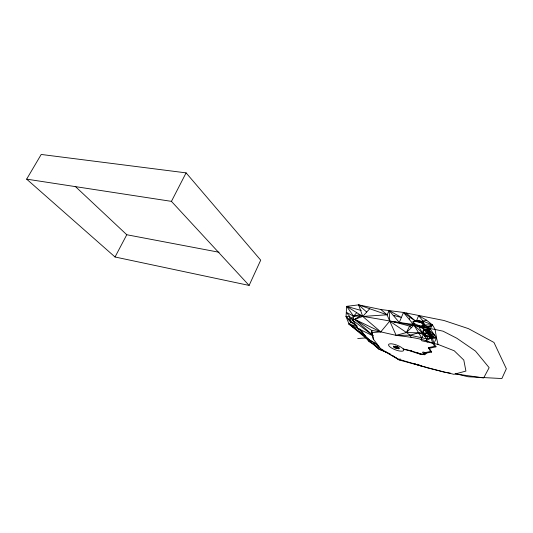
<?xml version="1.0" encoding="UTF-8"?>
<svg xmlns="http://www.w3.org/2000/svg" width="533" height="533" viewBox="0 0 533 533"><rect width="100%" height="100%" fill="white"/><g stroke="black" fill="none" stroke-linecap="round" stroke-linejoin="round"><path stroke-width="0.8" d="M368.889 340.6L349.008 324.071L346.07 316.575L346.637 306.348L358.616 304.869L380.829 309.513L403.474 312.451L443.929 320.486L468.467 328.648L493.958 342.446L506.35 368.763L501.873 378.543L468.067 376.751L455.242 373.633M422.589 325.85L424.135 326.009L422.662 326.323L422.609 327.435L423.115 326.083L422.776 327.149L428.372 328.355L428.712 327.282L428.212 328.648L429.225 330.313L434.735 335.344L432.27 337.789L433.955 343.499L435.994 346.816L434.628 346.297L432.729 343.219L430.884 337.509L426.94 333.292L421.496 326.083L424.075 325.37L420.963 322.625L421.03 321.426L415.593 320.779L412.935 321.885C416.54 326.616 422.889 325.77 427.952 326.836M398.591 348.335L398.917 347.689L398.877 348.649L398.684 348.342M383.247 350.234L369.269 341.726L361.547 331.659L357.936 328.448L352.933 320.413L353.632 316.209L356.724 312.678M427.459 342.033L426.18 340.554L427.926 336.456L425.121 336.729L423.595 333.165L423.768 328.761M424.801 330.527L426.127 329.374M426.107 329.334L426 329.661L429.225 330.313L432.456 338.342L436.514 337.842L438.013 344.411L454.249 350.787L463.797 360.068L465.922 371.068L453.929 374.333L428.299 368.083L397.991 359.029L381.095 349.448L373.307 339.055L371.614 330.387L354.705 319.327L362.733 316.442L387.085 314.803L389.177 310.599L401.376 317.481L393.241 315.363L394.84 315.749M427.406 328.101L427.886 326.816L432.516 324.963L435.321 329.687M426.993 329.754L430.311 333.132L406.466 332.539L396.152 335.357L380.769 331.886L371.614 330.387L373.307 339.055M353.919 319.28L351.26 318.374L346.31 312.305L353.632 316.209L360.288 315.909L362.733 316.442C387.005 320.133 411.043 325.137 435.101 329.467L436.514 337.842L430.884 337.509L427.826 332.998L427.153 329.914M428.246 328.328L428.585 327.255L424.541 324.923L423.115 324.697M409.311 319.6L410.163 317.308M423.275 326.169L422.862 327.122M423.662 327.289L424.541 324.923L423.109 321.166L418.612 315.596L416.48 320.913M417.852 325.163L423.435 334.584L421.017 339.461L421.85 340.767L438.013 344.411M425.934 329.234L426.593 332.732M393.461 346.403L398.264 347.776L398.264 347.23M398.178 347.756L398.477 347.07M398.944 347.696L398.611 348.196M395.193 346.104L394.86 346.976L394.567 346.563L394.913 346.99L395.246 346.117M397.318 346.597L396.925 347.463L397.258 346.583M415.507 321.186L403.474 312.451L399.297 322.465L389.177 310.599L389.743 321.126L396.152 335.357C408.491 336.929 421.237 338.162 432.729 343.219M433.955 343.499L436.514 337.842L430.284 329.094L427.886 326.816M249.111 285.428L260.71 260.157L186.097 172.872L41.208 154.457L26.65 179.141L115.041 256.993L249.111 285.428L171.439 201.361L26.65 179.141M428.212 328.648L428.832 327.349L432.516 324.963L426.513 320.166L418.612 315.596M428.425 347.663L429.471 348.242L431.53 352.04L430.497 351.474L428.425 347.663L434.628 346.297L435.841 346.577M424.075 353.419L423.668 354.212L420.117 353.812L411.19 350.841L403.228 348.968M171.439 201.361L186.097 172.872M403.548 349.468C410.923 350.174 417.526 354.485 424.861 354.672L425.341 353.732M115.041 256.993L126.774 234.74L219.063 252.256M420.031 321.392L423.109 321.166L432.516 324.963L429.225 330.313M400.076 358.769L399.324 360.015L388.144 353.212M414.96 321.159L412.935 321.885M422.256 322.445L423.109 321.166L426.513 320.166M369.702 308.74L362.733 316.442L346.637 306.348L353.632 316.209L359.722 314.557L360.288 315.909L352.933 320.413L353.952 321.599M426.94 329.661L427.353 330.96L428.525 331.579L427.693 332.439L434.735 335.344L432.116 337.782L428.166 333.558L422.729 333.458M425.914 329.521L423.642 329.108L422.376 332.898L413.994 325.09L406.466 332.539L389.743 321.126L387.085 314.803L380.829 309.513M398.931 348.142L394.207 347.483M414.408 323.318L413.235 324.417L389.743 321.126L380.769 331.886L371.807 332.585M378.97 346.323L369.469 339.934L349.008 324.071L350.927 322.285L357.157 326.089M353.632 316.209L349.082 319.893L346.07 316.575L349.601 316.342L349.082 319.893L350.927 322.285L346.07 316.575M432.723 337.216L433.322 336.743L430.491 333.591L432.723 337.216L431.337 335.777M420.011 321.232L421.03 321.426L424.075 325.37L423.702 323.218L420.517 321.119L415.593 320.779L414.854 321.326L420.963 322.625L420.011 321.232L415.593 320.779L420.963 322.625M426.18 340.554L431.224 338.069L432.456 338.342M418.485 352.999L417.972 353.199L417.632 352.686M419.604 354.005L420.117 353.812L420.757 354.365M423.082 334.031L424.301 334.298L426.94 333.292M422.496 325.556L424.541 324.923L432.516 324.963M421.636 337.782L413.994 325.09L409.577 326.056L406.466 332.539L410.077 335.204L418.518 332.819L424.648 334.857L431.224 338.069L426.806 338.868L410.077 335.204L396.152 335.357M435.994 346.816L429.471 348.242L428.279 347.969M425.021 352.599L430.497 351.474L431.683 351.747M425.907 353.192L431.53 352.04M412.002 323.464L418.525 326.556L419.917 326.309L419.444 326.756L418.991 325.543M357.71 338.508L365.751 337.909L367.61 338.921M352.933 319.793L349.082 319.893L356.017 325.057M415.593 320.779L421.03 321.426L422.642 322.465L421.197 322.045M450.432 373.147L444.762 372.32L399.324 360.015L393.214 355.911M455.295 373.853L483.651 377.977L489.147 367.677L475.509 351.1L456.821 338.248L443.023 331.173L435.101 329.467M425.574 329.154L426 329.247M427.126 329.987L425.834 329.501M398.311 347.263L398.198 347.616M394.4 347.716L398.924 348.815L397.838 347.276L393.334 346.223L394.427 347.756M415.167 363.892L412.762 363.306L421.723 366.084L417.212 364.232M392.441 321.566L409.577 326.056L411.356 327.702M425.894 329.72L418.525 326.556M346.637 306.348L361.294 310.526M416.846 320.773L418.292 321.199M371.248 341.673L365.025 335.73L349.008 324.071L355.884 326.136L357.65 327.555M373.067 335.464L354.705 319.327L380.769 331.886L362.733 316.442L358.616 304.869L387.085 314.803M385.899 351.84L378.943 349.195L370.149 341.673M424.861 354.672L423.668 354.212L424.228 354.778M390.216 353.899L378.943 349.195L373.02 343.405M424.301 334.298L430.884 337.509M357.936 328.448L372.807 335.803M349.008 324.071L359.868 329.554M377.311 344.331L369.469 339.934L369.269 341.726L360.588 329.92L365.025 335.73M384.646 351.087L386.745 352.36M421.03 321.426L423.702 323.218M352.933 320.413L373 335.563M406.173 313.011L415.547 321.132M358.616 304.869L366.697 312.065M413.994 325.09L403.474 312.451M75.193 186.343L126.774 234.74M427.826 332.998L432.116 337.782L428.805 333.052L428.525 331.579M423.435 334.584L426.806 338.868M395.333 347.576L395.626 347.989L395.273 347.563M393.507 346.31L394.52 347.729M395.653 346.816L395.946 347.23M396.365 347.816L396.659 348.229M395.593 346.763L396.665 348.269M396.985 347.476L396.692 347.056L396.925 347.463M397.398 348.056L397.691 348.475L397.345 348.042M397.758 347.256L398.844 348.795M411.023 350.801L411.369 351.3L411.19 350.841M359.828 328.961L361.547 331.659M422.736 327.095L422.969 327.462M410.077 335.204L411.13 337.236M425.541 353.752L423.848 353.332A1.852 0.566 20.3 0 1 422.649 352.193A1.852 0.566 20.3 0 1 424.814 352.5L426.027 353.332A1.852 0.566 20.3 0 1 425.541 353.752M403.348 349.095L402.422 348.162A8.148 2.458 21 0 0 389.89 343.838A8.148 2.458 21 0 0 394.147 349.335A8.148 2.458 21 0 0 403.774 349.908L403.348 349.095"/></g></svg>
